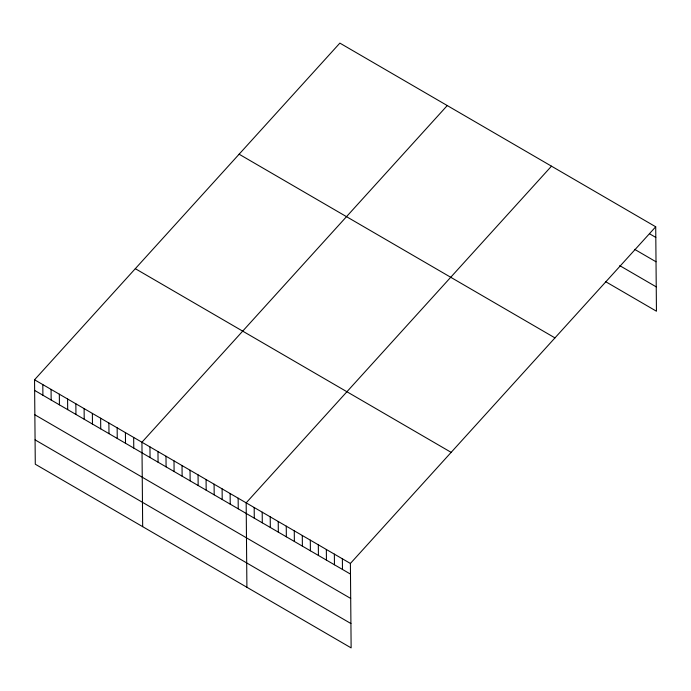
<?xml version="1.0" encoding="UTF-8"?>
<svg xmlns="http://www.w3.org/2000/svg" width="691" height="691" viewBox="0 0 691 691"><rect width="100%" height="100%" fill="white"/><g stroke="black" fill="none" stroke-linecap="round" stroke-linejoin="round"><path stroke-width="1.04" d="M655.716 226.786L350.397 563.459L351.132 647.89L35.284 464.214L34.55 379.782L339.868 43.11L655.716 226.786L656.45 311.218L605.67 281.686M447.258 105.559L141.94 442.231L142.674 526.663M551.487 166.168L246.169 502.841L246.903 587.281M649.566 233.8L655.802 237.428M634.64 249.347L656.018 261.777M619.715 265.629L656.234 286.869M239.112 154.205L554.959 337.89M135.306 268.678L451.145 452.355M34.55 379.782L350.397 563.459M34.645 390.424L350.484 574.1M34.852 414.773L350.7 598.449M35.077 439.865L350.916 623.541M342.373 558.794L342.468 569.436M334.358 554.13L334.453 564.78M326.342 549.466L326.437 560.116M318.326 544.81L318.413 555.452M310.302 540.146L310.397 550.787M302.287 535.482L302.382 546.123M294.271 530.818L294.366 541.468M286.255 526.153L286.342 536.803M278.231 521.498L278.326 532.139M270.216 516.833L270.311 527.475M262.2 512.169L262.295 522.811M254.184 507.505L254.279 518.146M238.145 498.185L238.24 508.826M230.129 493.521L230.224 504.162M222.113 488.857L222.208 499.498M214.098 484.192L214.184 494.834M206.073 479.528L206.168 490.178M198.058 474.872L198.153 485.514M190.042 470.208L190.137 480.85M182.027 465.544L182.122 476.185M174.011 460.88L174.097 471.521M165.987 456.215L166.082 466.866M157.971 451.56L158.066 462.201M149.956 446.896L150.051 457.537M133.674 437.429L133.769 448.07M125.416 432.626L125.512 443.268M117.159 427.815L117.245 438.465M108.893 423.013L108.988 433.663M100.636 418.21L100.731 428.852M92.369 413.408L92.464 424.049M84.112 408.606L84.207 419.247M75.855 403.803L75.95 414.445M67.588 398.992L67.683 409.642M59.331 394.19L59.426 404.84M51.074 389.387L51.16 400.029M42.807 384.585L42.902 395.226"/></g></svg>
